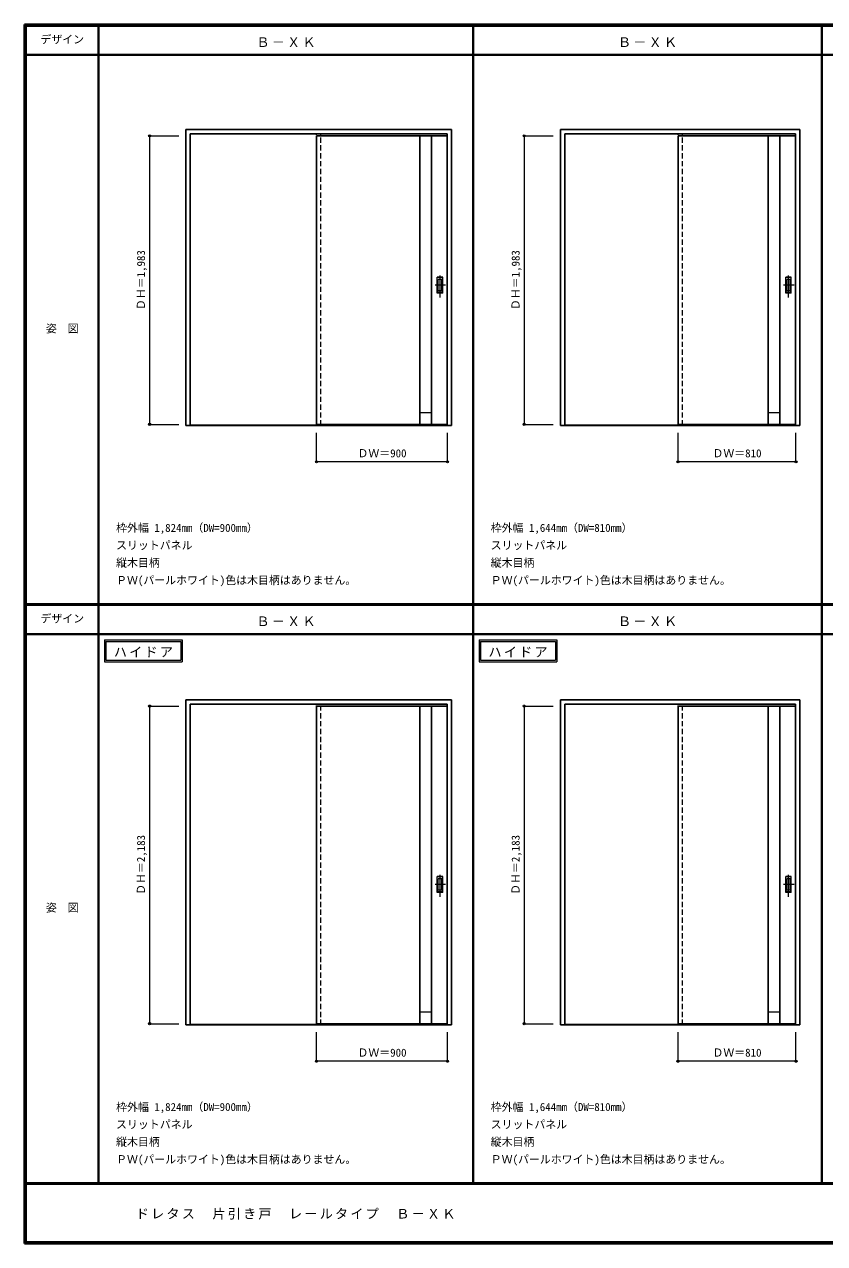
# Model space of a CAD drawing. Units: millimetres, scale not verified. Extents: x -6000 to 5700, y -4307 to 4175.
# Drawn here: x -6000 to -502, y -4205 to 4175 of the extents above; entities that cross this region are included whole.
import ezdxf
from ezdxf.enums import TextEntityAlignment as Align

# ---------------------------------------------------------------- set-up
doc = ezdxf.new("R2010")
doc.units = ezdxf.units.MM
doc.header["$LTSCALE"] = 30
doc.header["$PDMODE"] = 32
doc.header["$PDSIZE"] = 15
doc.linetypes.add('CHAIN1', pattern=[8, 5, -1, 1, -1])
doc.linetypes.add('DASHED1', pattern=[1.8, 1.2, -0.6])
for name, color, linetype, lineweight in [('0-2_扉', 4, 'DASHED1', 9), ('0-3_仕上げ', 3, 'Continuous', 25), ('0-4_枠', 3, 'Continuous', 25), ('0-6_引手', 7, 'Continuous', 18), ('0-A_文字', 7, 'Continuous', 18), ('0-B_寸法', 7, 'Continuous', 9), ('F-1_枠', 6, 'Continuous', 40)]:
    doc.layers.add(name, color=color, linetype=linetype, lineweight=lineweight)
doc.layers.add('F-A_文字', color=7, linetype='Continuous')
doc.styles.add('ＭＳ ゴシック', font='')
doc.styles.get('ＭＳ ゴシック').set_extended_font_data('MS Gothic')

msp = doc.modelspace()

# ---------------------------------------------------------------- linework, layer by layer
at = {"layer": '0-2_扉'}
for p, q in [((-3993, 3409), (-3993, 3405)), ((-3096, 3409), (-3093, 3409)), ((-3093, 1426), (-3093, 3409)), ((-1509, 3409), (-1509, 3405)), ((-702, 3409), (-699, 3409)), ((-3096, 1426), (-3093, 1426)), ((-3993, -510.5), (-3993, -514.5)), ((-3096, -510.5), (-3093, -510.5)), ((-3093, -2693.5), (-3093, -510.5)), ((-1509, -510.5), (-1509, -514.5)), ((-702, -510.5), (-699, -510.5)), ((-699, -2693.5), (-699, -510.5)), ((-3096, -2693.5), (-3093, -2693.5)), ((-702, -2693.5), (-699, -2693.5))]:
    msp.add_line(p, q, dxfattribs=at)
at = {"layer": '0-2_扉', "color": 3, "linetype": 'Continuous', "lineweight": 25}
for p, q in [((-3096, 3409), (-3993, 3409)), ((-3993, 3409), (-3993, 1426)), ((-1509, 3409), (-1509, 1426)), ((-702, 3409), (-1509, 3409)), ((-3096, 1426), (-3993, 1426)), ((-702, 1426), (-1509, 1426)), ((-3993, -510.5), (-3993, -2693.5)), ((-3096, -510.5), (-3993, -510.5)), ((-3096, -2693.5), (-3993, -2693.5)), ((-702, -2693.5), (-1509, -2693.5))]:
    msp.add_line(p, q, dxfattribs=at)
at = {"layer": '0-2_扉'}
msp.add_lwpolyline([(-702, 1426), (-699, 1426), (-699, 3409)], dxfattribs=at)
at = {"layer": '0-2_扉', "color": 3, "linetype": 'Continuous', "lineweight": 25}
msp.add_lwpolyline([(-702, -510.5), (-1509, -510.5), (-1509, -2693.5)], dxfattribs=at)
at = {"layer": '0-3_仕上げ'}
for p, q in [((-3283, 1425.78), (-3283, 3408.78)), ((-3203, 1425.78), (-3203, 3408.78)), ((-889, 1425.78), (-889, 3408.78)), ((-809, 1425.78), (-809, 3408.78)), ((-3283, -2693.72), (-3283, -510.5)), ((-3203, -2693.72), (-3203, -510.5)), ((-889, -2693.72), (-889, -510.5)), ((-809, -2693.72), (-809, -510.5))]:
    msp.add_line(p, q, dxfattribs=at)
at = {"layer": '0-3_仕上げ', "color": 7, "lineweight": 18}
for p, q in [((-3203, 1505.78), (-3283, 1505.78)), ((-809, 1505.78), (-889, 1505.78)), ((-3203, -2613.72), (-3283, -2613.72)), ((-809, -2613.72), (-889, -2613.72))]:
    msp.add_line(p, q, dxfattribs=at)
at = {"layer": '0-4_枠'}
for p, q in [((-4890, 1418), (-4890, 3453)), ((-4890, 3453), (-3066, 3453)), ((-3066, 1418), (-3066, 3453)), ((-2316, 1418), (-2316, 3453)), ((-2316, 3453), (-672, 3453)), ((-672, 1418), (-672, 3453)), ((-4860, 3423), (-3096, 3423)), ((-3096, 1418), (-3096, 3423)), ((-2286, 3423), (-702, 3423)), ((-702, 1418), (-702, 3423)), ((-3096, 1421), (-4860, 1421)), ((-3096, 1418), (-4860, 1418)), ((-3096, 1418), (-3066, 1418)), ((-702, 1421), (-2286, 1421)), ((-702, 1418), (-2286, 1418)), ((-702, 1418), (-672, 1418)), ((-4890, -466.5), (-3066, -466.5)), ((-4890, -2701.5), (-4890, -466.5)), ((-4860, -496.5), (-3096, -496.5)), ((-3096, -2701.5), (-3096, -496.5)), ((-3066, -2701.5), (-3066, -466.5)), ((-2316, -2701.5), (-2316, -466.5)), ((-2316, -466.5), (-672, -466.5)), ((-2286, -496.5), (-702, -496.5)), ((-702, -2701.5), (-702, -496.5)), ((-672, -2701.5), (-672, -466.5)), ((-3096, -2698.5), (-4860, -2698.5)), ((-3096, -2701.5), (-4860, -2701.5)), ((-3096, -2701.5), (-3066, -2701.5)), ((-702, -2698.5), (-2286, -2698.5)), ((-702, -2701.5), (-2286, -2701.5)), ((-702, -2701.5), (-672, -2701.5))]:
    msp.add_line(p, q, dxfattribs=at)
at = {"layer": '0-4_枠', "color": 4, "linetype": 'DASHED1', "lineweight": 9}
for p, q in [((-3993, 1418), (-3993, 3423)), ((-3963, 1418), (-3963, 3423)), ((-1509, 1418), (-1509, 3423)), ((-1479, 1418), (-1479, 3423)), ((-3993, 1418), (-3963, 1418)), ((-1509, 1418), (-1479, 1418)), ((-3993, -2701.5), (-3993, -496.5)), ((-3963, -2701.5), (-3963, -496.5)), ((-1509, -2701.5), (-1509, -496.5)), ((-1479, -2701.5), (-1479, -496.5)), ((-3993, -2701.5), (-3963, -2701.5)), ((-1509, -2701.5), (-1479, -2701.5))]:
    msp.add_line(p, q, dxfattribs=at)
at = {"layer": '0-4_枠'}
for points in [[(-4890, 1418), (-4860, 1418), (-4860, 3423)], [(-2316, 1418), (-2286, 1418), (-2286, 3423)], [(-4890, -2701.5), (-4860, -2701.5), (-4860, -496.5)], [(-2316, -2701.5), (-2286, -2701.5), (-2286, -496.5)]]:
    msp.add_lwpolyline(points, dxfattribs=at)
at = {"layer": '0-6_引手'}
for p, q in [((-3125, 2438.5), (-3163, 2438.5)), ((-3163, 2328.5), (-3163, 2438.5)), ((-3125, 2328.5), (-3125, 2438.5)), ((-731, 2438.5), (-769, 2438.5)), ((-769, 2328.5), (-769, 2438.5)), ((-731, 2328.5), (-731, 2438.5)), ((-3131.5, 2422.5), (-3156.5, 2422.5)), ((-3156.5, 2344.5), (-3156.5, 2422.5)), ((-3131.5, 2344.5), (-3131.5, 2422.5)), ((-737.5, 2422.5), (-762.5, 2422.5)), ((-762.5, 2344.5), (-762.5, 2422.5)), ((-737.5, 2344.5), (-737.5, 2422.5)), ((-3125, 2328.5), (-3163, 2328.5)), ((-3131.5, 2344.5), (-3156.5, 2344.5)), ((-731, 2328.5), (-769, 2328.5)), ((-737.5, 2344.5), (-762.5, 2344.5)), ((-3125, -1680.75), (-3163, -1680.75)), ((-3163, -1790.75), (-3163, -1680.75)), ((-3131.5, -1696.75), (-3156.5, -1696.75)), ((-3156.5, -1774.75), (-3156.5, -1696.75)), ((-3131.5, -1774.75), (-3131.5, -1696.75)), ((-3125, -1790.75), (-3125, -1680.75)), ((-731, -1680.75), (-769, -1680.75)), ((-769, -1790.75), (-769, -1680.75)), ((-737.5, -1696.75), (-762.5, -1696.75)), ((-762.5, -1774.75), (-762.5, -1696.75)), ((-737.5, -1774.75), (-737.5, -1696.75)), ((-731, -1790.75), (-731, -1680.75)), ((-3125, -1790.75), (-3163, -1790.75)), ((-3131.5, -1774.75), (-3156.5, -1774.75)), ((-731, -1790.75), (-769, -1790.75)), ((-737.5, -1774.75), (-762.5, -1774.75))]:
    msp.add_line(p, q, dxfattribs=at)
at = {"layer": '0-6_引手', "linetype": 'DASHED1'}
for p, q in [((-3160, 2332.5), (-3160, 2434.5)), ((-766, 2332.5), (-766, 2434.5)), ((-3128, 2332.5), (-3160, 2332.5)), ((-734, 2332.5), (-766, 2332.5)), ((-3160, -1786.75), (-3160, -1684.75)), ((-766, -1786.75), (-766, -1684.75)), ((-3128, -1786.75), (-3160, -1786.75)), ((-734, -1786.75), (-766, -1786.75))]:
    msp.add_line(p, q, dxfattribs=at)
at = {"layer": '0-6_引手', "linetype": 'CHAIN1'}
for p, q in [((-3144, 2298.27), (-3144, 2469.12)), ((-750, 2298.27), (-750, 2469.12)), ((-3105.93, 2383.5), (-3178.44, 2383.5)), ((-711.93, 2383.5), (-784.44, 2383.5)), ((-3144, -1820.98), (-3144, -1650.13)), ((-750, -1820.98), (-750, -1650.13)), ((-3105.93, -1735.75), (-3178.44, -1735.75)), ((-711.93, -1735.75), (-784.44, -1735.75))]:
    msp.add_line(p, q, dxfattribs=at)
at = {"layer": '0-6_引手', "linetype": 'DASHED1'}
for points in [[(-3128, 2332.5), (-3128, 2434.5), (-3160, 2434.5)], [(-734, 2332.5), (-734, 2434.5), (-766, 2434.5)], [(-3128, -1786.75), (-3128, -1684.75), (-3160, -1684.75)], [(-734, -1786.75), (-734, -1684.75), (-766, -1684.75)]]:
    msp.add_lwpolyline(points, dxfattribs=at)
at = {"layer": '0-A_文字'}
for p, q in [((-5450, -55.5), (-5450, -205.5)), ((-5440, -65.5), (-4925.67, -65.5)), ((-4925.67, -65.5), (-4925.67, -195.5)), ((-2876, -55.5), (-2876, -205.5)), ((-2866, -65.5), (-2351.67, -65.5)), ((-2351.67, -65.5), (-2351.67, -195.5)), ((-5450, -205.5), (-4915.67, -205.5)), ((-2876, -205.5), (-2341.67, -205.5))]:
    msp.add_line(p, q, dxfattribs=at)
for points in [[(-5450, -55.5), (-4915.67, -55.5), (-4915.67, -205.5)], [(-5440, -65.5), (-5440, -195.5), (-4925.67, -195.5)], [(-2876, -55.5), (-2341.67, -55.5), (-2341.67, -205.5)], [(-2866, -65.5), (-2866, -195.5), (-2351.67, -195.5)]]:
    msp.add_lwpolyline(points, dxfattribs=at)
at = {"layer": '0-B_寸法', "color": 4}
for p, q in [((-5140, 3409), (-5140, 1426)), ((-5140, 3409), (-4940, 3409)), ((-2566, 3409), (-2566, 1426)), ((-2566, 3409), (-2366, 3409)), ((-5140, 1426), (-4940, 1426)), ((-2566, 1426), (-2366, 1426)), ((-3993, 1168), (-3993, 1368)), ((-3093, 1168), (-3093, 1368)), ((-1509, 1168), (-1509, 1368)), ((-699, 1168), (-699, 1368)), ((-3093, 1168), (-3993, 1168)), ((-699, 1168), (-1509, 1168)), ((-5140, -510.5), (-4940, -510.5)), ((-5140, -510.5), (-5140, -2693.5)), ((-2566, -510.5), (-2366, -510.5)), ((-2566, -510.5), (-2566, -2693.5)), ((-5140, -2693.5), (-4940, -2693.5)), ((-3993, -2951.5), (-3993, -2751.5)), ((-3093, -2951.5), (-3093, -2751.5)), ((-2566, -2693.5), (-2366, -2693.5)), ((-1509, -2951.5), (-1509, -2751.5)), ((-699, -2951.5), (-699, -2751.5)), ((-3093, -2951.5), (-3993, -2951.5)), ((-699, -2951.5), (-1509, -2951.5))]:
    msp.add_line(p, q, dxfattribs=at)
at = {"layer": '0-B_寸法'}
for p in [(-5140, 3409), (-2566, 3409), (-5140, 1426), (-2566, 1426), (-3993, 1168), (-3093, 1168), (-1509, 1168), (-699, 1168), (-5140, -510.5), (-2566, -510.5), (-5140, -2693.5), (-2566, -2693.5), (-3993, -2951.5), (-3093, -2951.5), (-1509, -2951.5), (-699, -2951.5)]:
    msp.add_point(p, dxfattribs=at)
at = {"layer": 'F-1_枠'}
for p, q in [((-6000, 4175), (5700, 4175)), ((-6000, 4175), (-6000, -4205)), ((-6000, 4170), (5700, 4170)), ((-6000, 4165), (5700, 4165)), ((-5995, 4175), (-5995, -4205)), ((-5990, 4175), (-5990, -4205)), ((-5490, 4175), (-5490, -3790)), ((-2916, -3790), (-2916, 4175)), ((-522, -3790), (-522, 4175)), ((-6000, 3965), (5700, 3965)), ((-6000, 190.5), (5700, 190.5)), ((-6000, 187.5), (5700, 187.5)), ((-6000, 184.5), (5700, 184.5)), ((-6000, -15.5), (5700, -15.5)), ((5700, -3790), (-6000, -3790)), ((5700, -3795), (-6000, -3795)), ((5700, -4195), (-6000, -4195)), ((5700, -4200), (-6000, -4200)), ((5700, -4205), (-6000, -4205))]:
    msp.add_line(p, q, dxfattribs=at)

# ---------------------------------------------------------------- texts
at = {"layer": '0-A_文字', "style": 'ＭＳ ゴシック'}
for s, p in [('枠外幅 1,824mm（DW=900mm）', (-5370, 670.5)), ('枠外幅 1,644mm（DW=810mm）', (-2796, 670.5)), ('スリットパネル', (-5370, 550.5)), ('スリットパネル', (-2796, 550.5)), ('縦木目柄', (-5370, 430.5)), ('縦木目柄', (-2796, 430.5)), ('ＰＷ(パールホワイト)色は木目柄はありません。', (-5370, 310.5)), ('ＰＷ(パールホワイト)色は木目柄はありません。', (-2796, 310.5)), ('枠外幅 1,824mm（DW=900mm）', (-5370, -3310)), ('枠外幅 1,644mm（DW=810mm）', (-2796, -3310)), ('スリットパネル', (-5370, -3430)), ('スリットパネル', (-2796, -3430)), ('縦木目柄', (-5370, -3550)), ('縦木目柄', (-2796, -3550)), ('ＰＷ(パールホワイト)色は木目柄はありません。', (-5370, -3670)), ('ＰＷ(パールホワイト)色は木目柄はありません。', (-2796, -3670))]:
    msp.add_text(s, height=54.99, dxfattribs=at).set_placement(p, align=Align.BOTTOM_LEFT)
at = {"layer": '0-A_文字', "char_height": 65.98, "attachment_point": 7, "style": 'ＭＳ ゴシック'}
for s, insert in [('\\T1.17;Ｂ－ＸＫ', (-4405.5, 4020)), ('\\T1.17;Ｂ－ＸＫ', (-1921.5, 4020)), ('\\T1.17;Ｂ－ＸＫ', (-4405.5, 39.5)), ('\\T1.17;Ｂ－ＸＫ', (-1921.5, 39.5)), ('\\T1.17;ハイドア', (-5385.34, -175.5)), ('\\T1.17;ハイドア', (-2811.34, -175.5))]:
    msp.add_mtext(s, dxfattribs=dict(at, insert=insert))
at = {"layer": '0-B_寸法', "style": 'ＭＳ ゴシック'}
for s, p in [('ＤＨ＝1,983', (-5155, 2211.25)), ('ＤＨ＝1,983', (-2581, 2211.25)), ('ＤＨ＝2,183', (-5155, -1808.25)), ('ＤＨ＝2,183', (-2581, -1808.25))]:
    msp.add_text(s, height=54.99, rotation=90, dxfattribs=at).set_placement(p, align=Align.BOTTOM_LEFT)
for s, p in [('ＤＷ＝900', (-3711.75, 1183)), ('ＤＷ＝810', (-1272.75, 1183)), ('ＤＷ＝900', (-3711.75, -2936.5)), ('ＤＷ＝810', (-1272.75, -2936.5))]:
    msp.add_text(s, height=54.99, dxfattribs=at).set_placement(p, align=Align.BOTTOM_LEFT)
at = {"layer": 'F-A_文字', "style": 'ＭＳ ゴシック'}
for s, p in [('デザイン', (-5890, 4027.5)), ('姿\u3000図', (-5852.5, 2040.25)), ('デザイン', (-5890, 47)), ('姿\u3000図', (-5852.5, -1940.25))]:
    msp.add_text(s, height=54.99, dxfattribs=at).set_placement(p, align=Align.BOTTOM_LEFT)
at = {"layer": 'F-A_文字', "insert": (-5234.62, -4040), "char_height": 65.98, "attachment_point": 7, "style": 'ＭＳ ゴシック'}
msp.add_mtext('\\T1.17;ドレタス\u3000片引き戸\u3000レールタイプ\u3000Ｂ－ＸＫ', dxfattribs=at)

doc.saveas('drawing.dxf')
